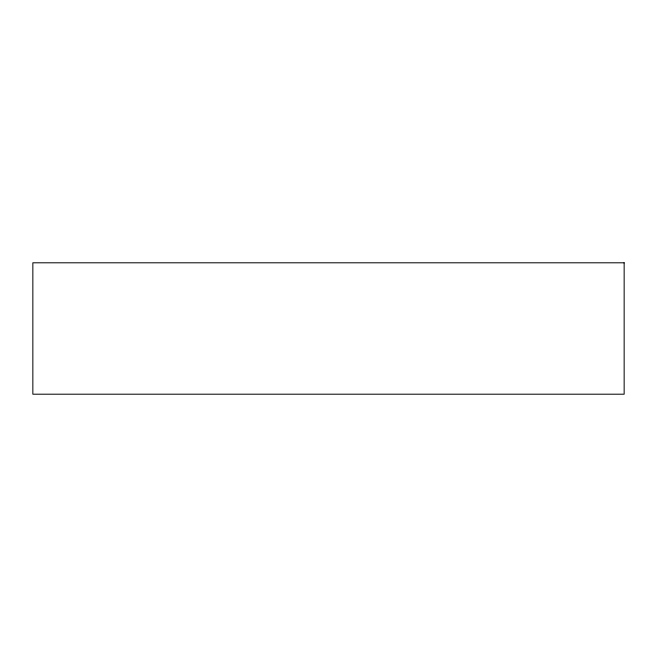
<?xml version="1.0" encoding="UTF-8"?>
<svg xmlns="http://www.w3.org/2000/svg" width="657" height="657" viewBox="0 0 657 657"><rect width="100%" height="100%" fill="white"/><g stroke="black" fill="none" stroke-linecap="round" stroke-linejoin="round"><path stroke-width="0.99" d="M624.15 262.8L32.85 262.8L32.85 394.2L624.15 394.2L624.15 262.8"/></g></svg>
